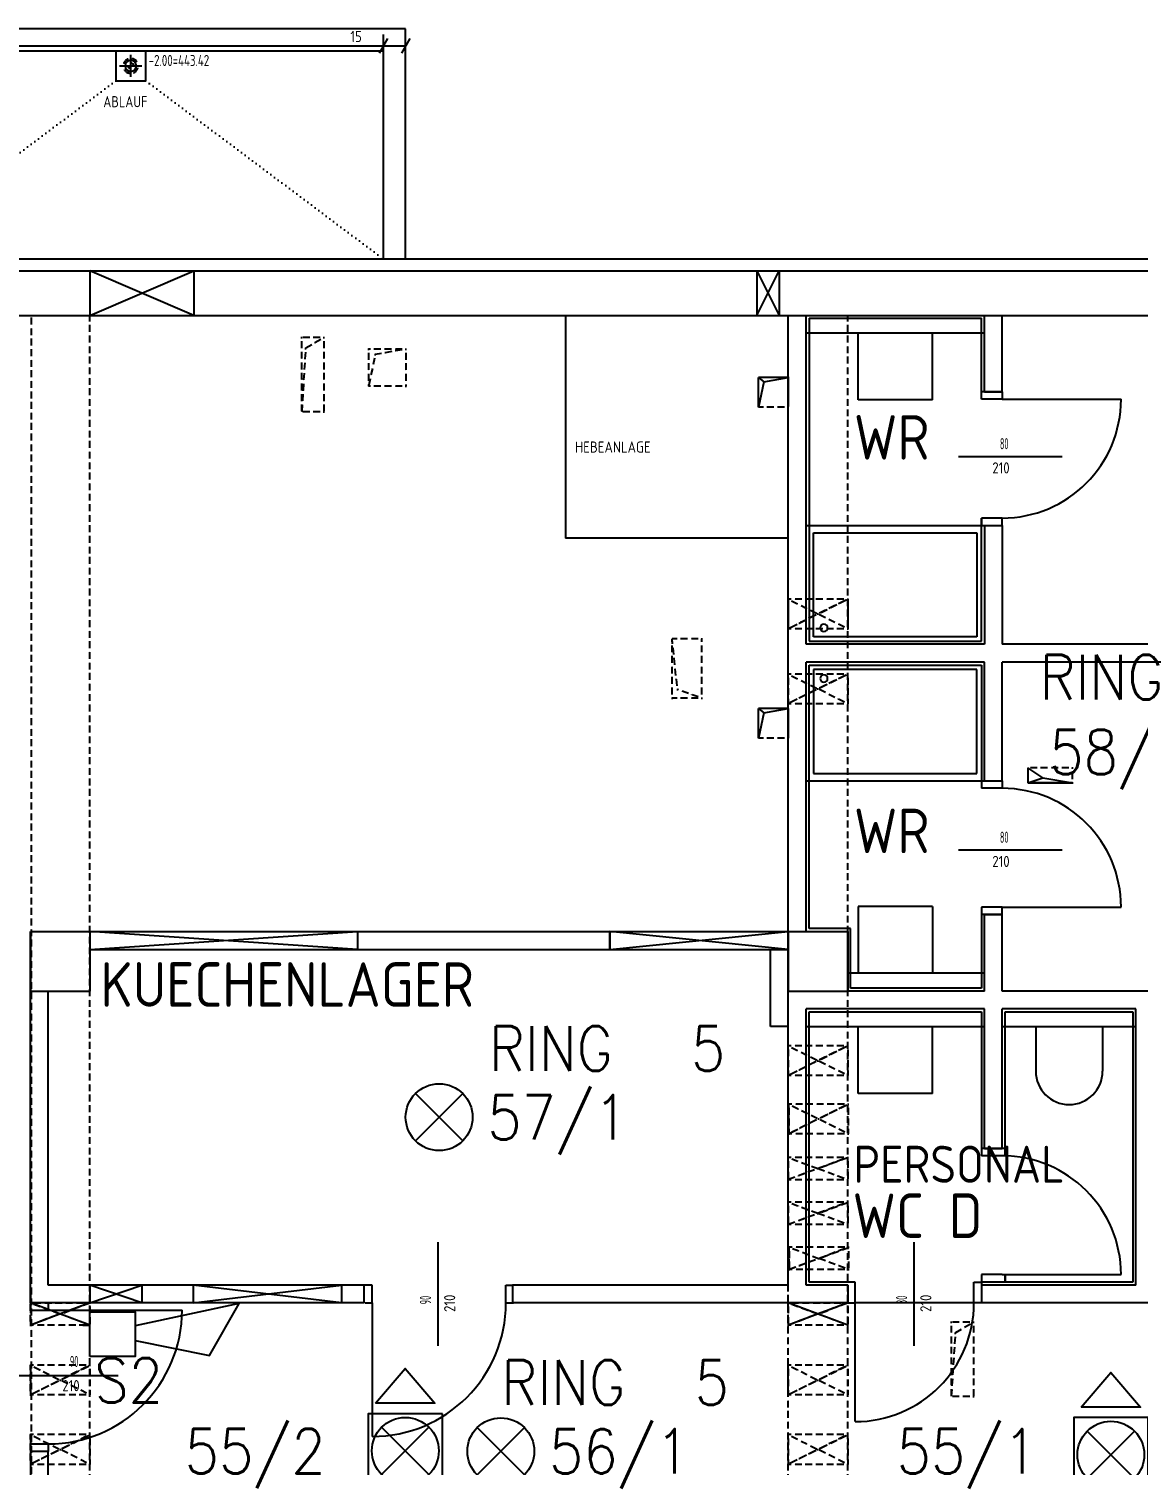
# Model space of a CAD drawing. Extents: x -386 to 10077, y -116 to 3208.
# Drawn here: x 2291 to 3038, y 2071 to 3038 of the extents above; entities that cross this region are included whole.
import ezdxf
from ezdxf.enums import TextEntityAlignment as Align

# ---------------------------------------------------------------- set-up
doc = ezdxf.new("R2010")
doc.units = 0
doc.header["$LTSCALE"] = 60
doc.linetypes.add('X1$0$ACHSE', pattern=[0.115, 0, -0.04, 0.075, 0])
doc.linetypes.add('X1$0$PUNKT_1MM', pattern=[0.05, 0, -0.05])
doc.layers.get('0').update_dxf_attribs({"linetype": 'CONTINUOUS'})
doc.layers.add('SECO-BRAND', color=240, linetype='CONTINUOUS')
doc.layers.add('SECO-BRAND_LOOP', color=81, linetype='CONTINUOUS')
doc.styles.add('ROMANS', font='romans.shx', dxfattribs={"width": 0.9})
doc.styles.add('SMALL', font='ISO.SHX', dxfattribs={"height": 12.5})

# ---------------------------------------------------------------- blocks, each defined once
blk = doc.blocks.new('SecoS-sirene')
blk.add_lwpolyline([(0.0438, 0.3066), (0.1438, 0.8066), (-0.2062, 1.0066), (-0.0562, 0.3066)])
blk.add_lwpolyline([(0.1504, 0), (-0.1504, 0), (-0.1504, 0.3057), (0.1504, 0.3057)], close=True)
at = {"style": 'ROMANS', "width": 0.9, "flags": 1}
for tag, p in [('PRODUKT_1', (-0.3444, 0.0224)), ('PRODUKT_2', (-0.3444, -0.4276)), ('TECHNIK', (-0.3444, -0.88)), ('SECOPOS', (-0.3444, -1.3417))]:
    blk.add_attdef(tag, text='', height=0.3, dxfattribs=at).set_placement(p, align=Align.RIGHT)
at = {"color": 81, "style": 'ROMANS', "width": 0.9}
for tag, p in [('MELDERNUMMER', (0.33, 0.0384)), ('LINE_1', (0.33, -0.41)), ('LINE_2', (0.33, -0.8615)), ('ZUSATZTEXT', (0.33, -1.3066))]:
    blk.add_attdef(tag, p, '', height=0.3, dxfattribs=at)
at = {"layer": 'SECO-BRAND_LOOP', "color": 7, "style": 'ROMANS', "width": 0.8}
for tag, p, flags in [('RING', (0.33, 0.4869), 9), ('RINGNUMMER', (1.2942, 0.4869), 1)]:
    blk.add_attdef(tag, p, '', height=0.3, dxfattribs=dict(at, flags=flags))
blk = doc.blocks.new('SecoS-opt')
for p, q in [((0.1591, 0.1591), (-0.1591, -0.1591)), ((-0.1591, 0.1591), (0.1591, -0.1591))]:
    blk.add_line(p, q)
blk.add_circle((0, 0), 0.225)
at = {"style": 'ROMANS', "width": 0.9, "flags": 1}
for tag, p in [('PRODUKT_1', (-0.3444, -0.147)), ('PRODUKT_2', (-0.3444, -0.597)), ('TECHNIK', (-0.3444, -1.0494)), ('SECOPOS', (-0.3444, -1.5111))]:
    blk.add_attdef(tag, text='', height=0.3, dxfattribs=at).set_placement(p, align=Align.RIGHT)
at = {"color": 81, "style": 'ROMANS', "width": 0.9}
for tag, p in [('MELDERNUMMER', (0.33, -0.131)), ('LINE_1', (0.33, -0.9894)), ('LINE_2', (0.33, -1.4409)), ('ZUSATZTEXT', (0.33, -1.886))]:
    blk.add_attdef(tag, p, '', height=0.3, dxfattribs=at)
at = {"layer": 'SECO-BRAND_LOOP', "color": 7, "style": 'ROMANS', "width": 0.8, "flags": 8}
blk.add_attdef('RING', (0.33, -0.5794), '', height=0.3, dxfattribs=at)
at = {"layer": 'SECO-BRAND_LOOP', "color": 7, "style": 'ROMANS', "width": 0.8}
blk.add_attdef('RINGNUMMER', (1.2942, -0.5794), '', height=0.3, dxfattribs=at)
blk = doc.blocks.new('SecoS-opt zwdi')
for p, q in [((0.1591, 0.1591), (-0.1591, -0.1591)), ((-0.1591, 0.1591), (0.1591, -0.1591))]:
    blk.add_line(p, q)
for points in [[(-0.2007, 0.3203), (-0.001, 0.5547), (0.1987, 0.3203)], [(0.25, 0.25), (-0.25, 0.25), (-0.25, -0.25), (0.25, -0.25)]]:
    blk.add_lwpolyline(points, close=True)
blk.add_circle((0, 0), 0.225)
at = {"style": 'ROMANS', "width": 0.9, "flags": 1}
for tag, p in [('PRODUKT_1', (-0.3444, -0.147)), ('PRODUKT_2', (-0.3444, -0.597)), ('TECHNIK', (-0.3444, -1.0494)), ('SECOPOS', (-0.3444, -1.5111))]:
    blk.add_attdef(tag, text='', height=0.3, dxfattribs=at).set_placement(p, align=Align.RIGHT)
at = {"color": 81, "style": 'ROMANS', "width": 0.9}
for tag, p in [('MELDERNUMMER', (0.33, -0.131)), ('LINE_1', (0.33, -0.5794)), ('LINE_2', (0.33, -1.0309)), ('ZUSATZTEXT', (0.33, -1.476))]:
    blk.add_attdef(tag, p, '', height=0.3, dxfattribs=at)
at = {"layer": 'SECO-BRAND_LOOP', "color": 7, "style": 'ROMANS', "width": 0.8, "flags": 8}
blk.add_attdef('RING', (0.33, 0.3174), '', height=0.3, dxfattribs=at)
at = {"layer": 'SECO-BRAND_LOOP', "color": 7, "style": 'ROMANS', "width": 0.8}
blk.add_attdef('RINGNUMMER', (1.2942, 0.3174), '', height=0.3, dxfattribs=at)

msp = doc.modelspace()

# ---------------------------------------------------------------- linework, layer by layer
at = {"color": 252, "linetype": 'Continuous'}
for p, q in [((2545, 3038), (1835, 3038)), ((2545, 2883), (2545, 3038)), ((2532.89, 3031.53), (2527.11, 3021.53)), ((2530, 3019.03), (2530, 3034.03)), ((2547.89, 3031.53), (2542.11, 3021.53)), ((2545, 3019.03), (2545, 3034.03)), ((1850, 3026.53), (2530, 3026.53)), ((2530, 3023), (1850, 3023)), ((2350, 3023), (2350, 3003)), ((2360, 3005.5), (2360, 3020.5)), ((2370, 3023), (2370, 3003)), ((2530, 3026.53), (2545, 3026.53)), ((2530, 2883), (2530, 3023)), ((2352.5, 3013), (2367.5, 3013)), ((2350, 3003), (2370, 3003)), ((1564.5, 2883), (3850.5, 2883)), ((1979.1, 2875), (2332.5, 2875)), ((2332.5, 2875), (2781.29, 2875)), ((2402.5, 2845), (2332.5, 2875)), ((2332.5, 2845), (2402.5, 2875)), ((2332.5, 2875), (2332.5, 2845)), ((2402.5, 2875), (2402.5, 2845)), ((2781.29, 2875), (3115, 2875)), ((2781.29, 2875), (2781.29, 2845)), ((2781.29, 2875), (2796.29, 2845)), ((2781.29, 2845), (2796.29, 2875)), ((2796.29, 2875), (2796.29, 2845)), ((1979.1, 2845), (2332.5, 2845)), ((2332.5, 2845), (2781.29, 2845)), ((2652.5, 2844.93), (2652.5, 2694.93)), ((2781.29, 2845), (3115, 2845)), ((2802.5, 2430), (2802.5, 2845)), ((2802.5, 2845), (2842.5, 2845)), ((2814.5, 2623.5), (2814.5, 2845)), ((2934.5, 2793.5), (2934.5, 2845)), ((2946.5, 2793.5), (2946.5, 2845)), ((2816.5, 2843), (2816.5, 2625.5)), ((2816.5, 2843), (2932.5, 2843)), ((2932.5, 2788.5), (2932.5, 2843)), ((2934.5, 2833), (2814.5, 2833)), ((2849.5, 2788), (2849.5, 2833)), ((2899.5, 2788), (2899.5, 2833)), ((2782.5, 2783.17), (2782.5, 2803.17)), ((2782.5, 2783.17), (2782.5, 2803.17)), ((2782.5, 2803.17), (2786.07, 2800.24)), ((2782.5, 2803.17), (2786.07, 2800.24)), ((2802.5, 2803.17), (2782.5, 2803.17)), ((2786.07, 2800.24), (2782.5, 2783.17)), ((2786.07, 2800.24), (2802.5, 2803.17)), ((2802.5, 2803.67), (2802.5, 2783.67)), ((2899.5, 2788), (2849.5, 2788)), ((2932.5, 2788.5), (2932.5, 2793.5)), ((2946.5, 2793.5), (2932.5, 2793.5)), ((2946.5, 2788.5), (2932.5, 2788.5)), ((2934.5, 2793.5), (2946.5, 2793.5)), ((2946.5, 2793.5), (2946.5, 2788.5)), ((2946.5, 2788.5), (3026.5, 2788.5)), ((2917.07, 2750), (2986.78, 2750)), ((2814.5, 2703.5), (2934.5, 2703.5)), ((2932.5, 2625.5), (2932.5, 2708.5)), ((2932.5, 2708.5), (2932.5, 2703.5)), ((2946.5, 2708.5), (2932.5, 2708.5)), ((2934.5, 2703.5), (2946.5, 2703.5)), ((2934.5, 2703.5), (2934.5, 2623.5)), ((2946.5, 2703.5), (2946.5, 2708.5)), ((2946.5, 2703.5), (2946.5, 2623.5)), ((2802.5, 2694.93), (2652.5, 2694.93)), ((2819.5, 2698.5), (2929.5, 2698.5)), ((2819.5, 2628.5), (2819.5, 2698.5)), ((2929.5, 2698.5), (2929.5, 2628.5)), ((2802.5, 2653.88), (2802.5, 2633.88)), ((2842.5, 2653.88), (2842.5, 2633.88)), ((2934.5, 2623.5), (2814.5, 2623.5)), ((2816.5, 2625.5), (2932.5, 2625.5)), ((2929.5, 2628.5), (2819.5, 2628.5)), ((3340.5, 2623.5), (2946.5, 2623.5)), ((2814.5, 2430), (2814.5, 2611.5)), ((2934.5, 2611.5), (2814.5, 2611.5)), ((2816.5, 2432), (2816.5, 2609.5)), ((2816.5, 2609.5), (2932.5, 2609.5)), ((2929.5, 2606.5), (2819.5, 2606.5)), ((2819.5, 2606.5), (2819.5, 2536.5)), ((2929.5, 2536.5), (2929.5, 2606.5)), ((2932.5, 2609.5), (2932.5, 2526.5)), ((2934.5, 2531.5), (2934.5, 2611.5)), ((3340.5, 2611.5), (2946.5, 2611.5)), ((2946.5, 2531.5), (2946.5, 2611.5)), ((2782.5, 2560.25), (2782.5, 2580.25)), ((2782.5, 2560.25), (2782.5, 2580.25)), ((2782.5, 2580.25), (2786.07, 2577.33)), ((2782.5, 2580.25), (2786.07, 2577.33)), ((2802.5, 2580.25), (2782.5, 2580.25)), ((2786.07, 2577.33), (2782.5, 2560.25)), ((2786.07, 2577.33), (2802.5, 2580.25)), ((2802.5, 2580.25), (2802.5, 2560.25)), ((2819.5, 2536.5), (2929.5, 2536.5)), ((2963.75, 2540.2), (2963.75, 2530.2)), ((2973.75, 2533.53), (2963.75, 2540.2)), ((2963.75, 2540.2), (2963.75, 2530.2)), ((2973.75, 2533.53), (2963.75, 2540.2)), ((2963.75, 2540.2), (2963.75, 2530.2)), ((2814.5, 2531.5), (2934.5, 2531.5)), ((2946.5, 2526.5), (2932.5, 2526.5)), ((2934.5, 2531.5), (2946.5, 2531.5)), ((2946.5, 2531.5), (2946.5, 2526.5)), ((2963.75, 2530.2), (2973.75, 2533.53)), ((2963.75, 2530.2), (2973.75, 2533.53)), ((2963.75, 2530.2), (2973.75, 2533.53)), ((2963.75, 2530.2), (2973.75, 2533.53)), ((2993.75, 2530.2), (2963.75, 2530.2)), ((2993.75, 2530.2), (2963.75, 2530.2)), ((2963.75, 2530.2), (2993.75, 2530.2)), ((2973.75, 2533.53), (2993.75, 2530.2)), ((2973.75, 2533.53), (2993.75, 2530.2)), ((2917.07, 2485), (2986.78, 2485)), ((2849.5, 2447), (2849.5, 2402)), ((2899.5, 2447), (2849.5, 2447)), ((2899.5, 2447), (2899.5, 2402)), ((2932.5, 2446.5), (2932.5, 2441.5)), ((2946.5, 2446.5), (2932.5, 2446.5)), ((2946.5, 2441.5), (2932.5, 2441.5)), ((2932.5, 2441.5), (2932.5, 2392)), ((2934.5, 2390), (2934.5, 2441.5)), ((2934.5, 2441.5), (2946.5, 2441.5)), ((2946.5, 2441.5), (2946.5, 2446.5)), ((2946.5, 2446.5), (3026.5, 2446.5)), ((2946.5, 2390), (2946.5, 2441.5)), ((2292.5, 2430), (2332.5, 2430)), ((2292.5, 2180), (2292.5, 2430)), ((2292.5, 2430), (2292.5, 2390)), ((2332.5, 2430), (2802.5, 2430)), ((2512.5, 2418), (2332.5, 2430)), ((2332.5, 2418), (2512.5, 2430)), ((2332.5, 2430), (2332.5, 2390)), ((2512.5, 2430), (2512.5, 2418)), ((2802.5, 2418), (2682.5, 2430)), ((2682.5, 2418), (2802.5, 2430)), ((2682.5, 2418), (2682.5, 2430)), ((2682.5, 2430), (2682.5, 2418)), ((2802.5, 2430), (2842.5, 2430)), ((2802.5, 2430), (2842.5, 2430)), ((2802.5, 2430), (2802.5, 2390)), ((2802.5, 2390), (2802.5, 2430)), ((2844.5, 2432), (2816.5, 2432)), ((2842.5, 2430), (2842.5, 2390)), ((2842.5, 2390), (2842.5, 2430)), ((2844.5, 2392), (2844.5, 2432)), ((2332.5, 2418), (2802.5, 2418)), ((2790.5, 2366), (2790.5, 2418)), ((2934.5, 2402), (2842.5, 2402)), ((2292.5, 2390), (2332.5, 2390)), ((2304.5, 2192), (2304.5, 2390)), ((2802.5, 2192), (2802.5, 2390)), ((2802.5, 2390), (2842.5, 2390)), ((2802.5, 2390), (2842.5, 2390)), ((2934.5, 2390), (2842.5, 2390)), ((2932.5, 2392), (2844.5, 2392)), ((3312.5, 2390), (2946.5, 2390)), ((3017.61, 2390), (3002.61, 2390)), ((2814.5, 2192), (2814.5, 2378)), ((2934.5, 2378), (2814.5, 2378)), ((2816.5, 2194), (2816.5, 2376)), ((2816.5, 2376), (2932.5, 2376)), ((2932.5, 2376), (2932.5, 2279)), ((2934.5, 2284), (2934.5, 2378)), ((3036.5, 2378), (2946.5, 2378)), ((2946.5, 2284), (2946.5, 2378)), ((2948.5, 2376), (3034.5, 2376)), ((2948.5, 2278.97), (2948.5, 2376)), ((3034.5, 2376), (3034.5, 2194)), ((3036.5, 2192), (3036.5, 2378)), ((2802.5, 2366), (2790.5, 2366)), ((2814.5, 2366), (2934.5, 2366)), ((2849.5, 2321), (2849.5, 2366)), ((2899.5, 2321), (2899.5, 2366)), ((2946.5, 2366), (3036.5, 2366)), ((2969.1, 2366), (2969.1, 2336)), ((3014.1, 2366), (3014.1, 2336)), ((2899.5, 2321), (2849.5, 2321)), ((2932.5, 2284), (2932.5, 2279)), ((2948.5, 2284), (2932.5, 2284)), ((2934.5, 2284), (2946.5, 2284)), ((2948.5, 2284), (2948.5, 2279)), ((2946.5, 2279), (2932.5, 2279)), ((2566.88, 2151.14), (2566.88, 2220.86)), ((2887.35, 2151.14), (2887.35, 2220.86)), ((2946.5, 2199), (2932.5, 2199)), ((2932.5, 2199), (2932.5, 2194)), ((2932.5, 2199), (2932.5, 2194)), ((2946.5, 2199), (3026.5, 2199)), ((2948.5, 2199), (2948.5, 2194)), ((2948.5, 2194), (2948.5, 2199)), ((2292.5, 2190), (2292.5, 2178)), ((2516.88, 2192), (2304.5, 2192)), ((2332.5, 2192), (2332.5, 2180)), ((2332.5, 2180), (2367.5, 2192)), ((2367.5, 2180), (2332.5, 2192)), ((2367.5, 2192), (2367.5, 2180)), ((2501.88, 2180), (2401.88, 2192)), ((2401.88, 2180), (2501.88, 2192)), ((2401.88, 2192), (2401.88, 2180)), ((2501.88, 2192), (2501.88, 2180)), ((2516.88, 2192), (2516.88, 2180)), ((2522.5, 2192), (2516.88, 2192)), ((2522.5, 2180), (2522.5, 2192)), ((2612.5, 2180), (2612.5, 2192)), ((2612.5, 2192), (2616.88, 2192)), ((2802.5, 2192), (2616.88, 2192)), ((2616.88, 2192), (2616.88, 2180)), ((2842.5, 2192), (2814.5, 2192)), ((2842.5, 2194), (2816.5, 2194)), ((2847.5, 2194), (2842.5, 2194)), ((2842.5, 2192), (2842.5, 2180)), ((2847.5, 2180), (2847.5, 2194)), ((2927.5, 2180), (2927.5, 2194)), ((2927.5, 2194), (2932.5, 2194)), ((3034.5, 2194), (2932.5, 2194)), ((2932.5, 2194), (2932.5, 2192)), ((3036.5, 2192), (2932.5, 2192)), ((2932.5, 2192), (2932.5, 2180)), ((2516.88, 2180), (2292.5, 2180)), ((2332.5, 2165), (2292.5, 2180)), ((2332.5, 2180), (2292.5, 2165)), ((2292.5, 2180), (2292.5, 2175)), ((2304.5, 2180), (2304.5, 2175)), ((2517.5, 2180), (2522.5, 2180)), ((2522.5, 2180), (2522.5, 2090)), ((2612.5, 2180), (2617.5, 2180)), ((2842.5, 2180), (2616.88, 2180)), ((2842.5, 2165), (2802.5, 2180)), ((2842.5, 2180), (2802.5, 2165)), ((2842.5, 2180), (2847.5, 2180)), ((2930, 2180), (2847.5, 2180)), ((2847.5, 2100), (2847.5, 2180)), ((2932.5, 2180), (2927.5, 2180)), ((3152.5, 2180), (2932.5, 2180)), ((2292.5, 2175), (2304.5, 2175)), ((2304.5, 2175), (2394.5, 2175)), ((2332.5, 2157.43), (2332.5, 2172.43)), ((2327.61, 2164.93), (2332.5, 2164.93)), ((2351.47, 2130.86), (2272.6, 2130.86)), ((2292.5, 2085), (2292.5, 2080)), ((2292.5, 2085), (2304.5, 2085)), ((2292.5, 2080), (2292.5, 1980)), ((2304.5, 2080), (2292.5, 2080)), ((2304.5, 2085), (2304.5, 2080)), ((2304.5, 1980), (2304.5, 2080))]:
    msp.add_line(p, q, dxfattribs=at)
at = {"color": 252, "linetype": 'X1$0$PUNKT_1MM'}
for p, q in [((2350, 3003), (2190, 2883)), ((2370, 3003), (2530, 2883))]:
    msp.add_line(p, q, dxfattribs=at)
at = {"color": 252, "linetype": 'X1$0$ACHSE'}
for p, q in [((2293.27, 1537), (2293.27, 2845)), ((2332.5, 1532), (2332.5, 2845)), ((2802.5, 1532), (2802.5, 2845)), ((2842.5, 1532), (2842.5, 2845)), ((2475, 2830), (2475, 2780)), ((2490, 2830), (2475, 2830)), ((2490, 2830), (2477.68, 2822.69)), ((2490, 2830), (2490, 2780)), ((2477.68, 2822.69), (2475, 2780)), ((2520.09, 2822.31), (2520.09, 2797.31)), ((2545.09, 2822.31), (2520.09, 2822.31)), ((2524.55, 2818.65), (2520.09, 2797.31)), ((2545.09, 2822.31), (2524.55, 2818.65)), ((2545.09, 2822.31), (2545.09, 2797.31)), ((2545.09, 2797.31), (2520.09, 2797.31)), ((2490, 2780), (2475, 2780)), ((2802.5, 2783.17), (2782.5, 2783.17)), ((2842.5, 2653.88), (2802.5, 2633.88)), ((2842.5, 2653.88), (2802.5, 2653.88)), ((2802.5, 2633.88), (2802.5, 2653.88)), ((2802.5, 2653.88), (2822.5, 2643.88)), ((2822.5, 2643.88), (2842.5, 2653.88)), ((2842.5, 2653.88), (2842.5, 2633.88)), ((2822.5, 2643.88), (2802.5, 2633.88)), ((2842.5, 2633.88), (2822.5, 2643.88)), ((2842.5, 2633.88), (2802.5, 2633.88)), ((2724.34, 2587.17), (2724.34, 2627.17)), ((2727.91, 2593.02), (2724.34, 2627.17)), ((2744.34, 2627.17), (2724.34, 2627.17)), ((2744.34, 2587.17), (2744.34, 2627.17)), ((2842.5, 2603.46), (2802.5, 2583.46)), ((2842.5, 2603.46), (2802.5, 2603.46)), ((2802.5, 2583.46), (2802.5, 2603.46)), ((2802.5, 2603.46), (2822.5, 2593.46)), ((2802.5, 2603.46), (2802.5, 2583.46)), ((2822.5, 2593.46), (2842.5, 2603.46)), ((2842.5, 2603.46), (2842.5, 2583.46)), ((2842.5, 2603.46), (2842.5, 2583.46)), ((2744.34, 2587.17), (2727.91, 2593.02)), ((2822.5, 2593.46), (2802.5, 2583.46)), ((2842.5, 2583.46), (2822.5, 2593.46)), ((2744.34, 2587.17), (2724.34, 2587.17)), ((2842.5, 2583.46), (2802.5, 2583.46)), ((2802.5, 2560.25), (2782.5, 2560.25)), ((2993.75, 2540.2), (2963.75, 2540.2)), ((2993.75, 2530.2), (2993.75, 2540.2)), ((2842.5, 2353.08), (2802.5, 2333.08)), ((2842.5, 2353.08), (2802.5, 2353.08)), ((2802.5, 2333.08), (2802.5, 2353.08)), ((2802.5, 2353.08), (2822.5, 2343.08)), ((2802.5, 2353.08), (2802.5, 2333.08)), ((2822.5, 2343.08), (2842.5, 2353.08)), ((2842.5, 2353.08), (2842.5, 2333.08)), ((2842.5, 2353.08), (2842.5, 2333.08)), ((2822.5, 2343.08), (2802.5, 2333.08)), ((2842.5, 2333.08), (2822.5, 2343.08)), ((2842.5, 2333.08), (2802.5, 2333.08)), ((2842.9, 2313.84), (2802.9, 2293.84)), ((2842.9, 2313.84), (2802.9, 2313.84)), ((2802.9, 2293.84), (2802.9, 2313.84)), ((2802.9, 2313.84), (2822.9, 2303.84)), ((2802.9, 2313.84), (2802.9, 2293.84)), ((2822.9, 2303.84), (2842.9, 2313.84)), ((2842.9, 2313.84), (2842.9, 2293.84)), ((2842.9, 2313.84), (2842.9, 2293.84)), ((2822.9, 2303.84), (2802.9, 2293.84)), ((2842.9, 2293.84), (2822.9, 2303.84)), ((2842.9, 2293.84), (2802.9, 2293.84)), ((2802.5, 2262.91), (2802.5, 2277.91)), ((2842.5, 2277.91), (2802.5, 2262.91)), ((2802.5, 2277.91), (2802.5, 2262.91)), ((2842.5, 2277.91), (2802.5, 2277.91)), ((2802.5, 2277.91), (2822.5, 2270.41)), ((2822.5, 2270.41), (2842.5, 2277.91)), ((2842.5, 2277.91), (2842.5, 2262.91)), ((2842.5, 2277.91), (2842.5, 2262.91)), ((2822.5, 2270.41), (2802.5, 2262.91)), ((2842.5, 2262.91), (2822.5, 2270.41)), ((2842.5, 2262.91), (2802.5, 2262.91)), ((2842.5, 2247.73), (2802.5, 2232.73)), ((2842.5, 2247.73), (2802.5, 2247.73)), ((2802.5, 2232.73), (2802.5, 2247.73)), ((2802.5, 2247.73), (2822.5, 2240.23)), ((2802.5, 2247.73), (2802.5, 2232.73)), ((2822.5, 2240.23), (2842.5, 2247.73)), ((2842.5, 2247.73), (2842.5, 2232.73)), ((2842.5, 2247.73), (2842.5, 2232.73)), ((2822.5, 2240.23), (2802.5, 2232.73)), ((2842.5, 2232.73), (2822.5, 2240.23)), ((2842.5, 2232.73), (2802.5, 2232.73)), ((2843.12, 2217.4), (2803.12, 2202.4)), ((2843.12, 2217.4), (2803.12, 2217.4)), ((2803.12, 2202.4), (2803.12, 2217.4)), ((2803.12, 2217.4), (2823.12, 2209.9)), ((2803.12, 2217.4), (2803.12, 2202.4)), ((2823.12, 2209.9), (2843.12, 2217.4)), ((2843.12, 2217.4), (2843.12, 2202.4)), ((2843.12, 2217.4), (2843.12, 2202.4)), ((2823.12, 2209.9), (2803.12, 2202.4)), ((2843.12, 2202.4), (2823.12, 2209.9)), ((2843.12, 2202.4), (2803.12, 2202.4)), ((2292.5, 2180), (2332.5, 2180)), ((2332.5, 2180), (2292.5, 2165)), ((2332.5, 2180), (2292.5, 2180)), ((2292.5, 2165), (2292.5, 2180)), ((2292.5, 2165), (2292.5, 2180)), ((2292.5, 2180), (2312.5, 2172.5)), ((2292.5, 2180), (2292.5, 2165)), ((2312.5, 2172.5), (2332.5, 2180)), ((2332.5, 2180), (2332.5, 2165)), ((2332.5, 2180), (2332.5, 2165)), ((2332.5, 2180), (2332.5, 2165)), ((2802.5, 2180), (2842.5, 2180)), ((2842.5, 2180), (2802.5, 2165)), ((2842.5, 2180), (2802.5, 2180)), ((2802.5, 2165), (2802.5, 2180)), ((2802.5, 2165), (2802.5, 2180)), ((2802.5, 2180), (2822.5, 2172.5)), ((2802.5, 2180), (2802.5, 2165)), ((2822.5, 2172.5), (2842.5, 2180)), ((2842.5, 2180), (2842.5, 2165)), ((2842.5, 2180), (2842.5, 2165)), ((2842.5, 2180), (2842.5, 2165)), ((2312.5, 2172.5), (2292.5, 2165)), ((2332.5, 2165), (2312.5, 2172.5)), ((2822.5, 2172.5), (2802.5, 2165)), ((2842.5, 2165), (2822.5, 2172.5)), ((2927.25, 2167), (2912.25, 2167)), ((2912.25, 2167), (2912.25, 2117)), ((2927.25, 2167), (2914.93, 2159.69)), ((2927.25, 2167), (2927.25, 2117)), ((2332.5, 2165), (2292.5, 2165)), ((2332.5, 2165), (2292.5, 2165)), ((2842.5, 2165), (2802.5, 2165)), ((2842.5, 2165), (2802.5, 2165)), ((2914.93, 2159.69), (2912.25, 2117)), ((2332.53, 2137.97), (2292.53, 2117.97)), ((2332.53, 2137.97), (2292.53, 2137.97)), ((2292.53, 2117.97), (2292.53, 2137.97)), ((2292.53, 2137.97), (2312.53, 2127.97)), ((2292.53, 2137.97), (2292.53, 2117.97)), ((2312.53, 2127.97), (2332.53, 2137.97)), ((2332.53, 2137.97), (2332.53, 2117.97)), ((2332.53, 2137.97), (2332.53, 2117.97)), ((2842.5, 2137.97), (2802.5, 2117.97)), ((2842.5, 2137.97), (2802.5, 2137.97)), ((2802.5, 2117.97), (2802.5, 2137.97)), ((2802.5, 2137.97), (2822.5, 2127.97)), ((2802.5, 2137.97), (2802.5, 2117.97)), ((2822.5, 2127.97), (2842.5, 2137.97)), ((2842.5, 2137.97), (2842.5, 2117.97)), ((2842.5, 2137.97), (2842.5, 2117.97)), ((2312.53, 2127.97), (2292.53, 2117.97)), ((2332.53, 2117.97), (2312.53, 2127.97)), ((2822.5, 2127.97), (2802.5, 2117.97)), ((2842.5, 2117.97), (2822.5, 2127.97)), ((2332.53, 2117.97), (2292.53, 2117.97)), ((2842.5, 2117.97), (2802.5, 2117.97)), ((2927.25, 2117), (2912.25, 2117)), ((2332.53, 2091.26), (2292.53, 2071.26)), ((2332.53, 2091.26), (2292.53, 2091.26)), ((2292.53, 2071.26), (2292.53, 2091.26)), ((2292.53, 2091.26), (2312.53, 2081.26)), ((2292.53, 2091.26), (2292.53, 2071.26)), ((2312.53, 2081.26), (2332.53, 2091.26)), ((2332.53, 2091.26), (2332.53, 2071.26)), ((2332.53, 2091.26), (2332.53, 2071.26)), ((2842.5, 2091.26), (2802.5, 2071.26)), ((2842.5, 2091.26), (2802.5, 2091.26)), ((2802.5, 2071.26), (2802.5, 2091.26)), ((2802.5, 2091.26), (2822.5, 2081.26)), ((2802.5, 2091.26), (2802.5, 2071.26)), ((2822.5, 2081.26), (2842.5, 2091.26)), ((2842.5, 2091.26), (2842.5, 2071.26)), ((2842.5, 2091.26), (2842.5, 2071.26)), ((2312.53, 2081.26), (2292.53, 2071.26)), ((2332.53, 2071.26), (2312.53, 2081.26)), ((2822.5, 2081.26), (2802.5, 2071.26)), ((2842.5, 2071.26), (2822.5, 2081.26)), ((2332.53, 2071.26), (2292.53, 2071.26)), ((2842.5, 2071.26), (2802.5, 2071.26))]:
    msp.add_line(p, q, dxfattribs=at)
for start, end in [(0, 180), (180, 0)]:
    msp.add_arc((2360, 3013), 5, start, end, dxfattribs=at)
at = {"color": 252, "linetype": 'Continuous'}
for centre, radius, start, end in [((2360, 3013), 3.75, 0, 180), ((2360, 3013), 3.75, 180, 0), ((2360, 3013), 1.88, 180, 270), ((2360, 3013), 1.88, 0, 90), ((2946.5, 2788.5), 80, 270, 0), ((2826.52, 2634.57), 2.5, 0, 180), ((2826.52, 2634.57), 2.5, 180, 0), ((2826.52, 2600.43), 2.5, 0, 180), ((2826.52, 2600.43), 2.5, 180, 0), ((2946.5, 2446.5), 80, 0, 90), ((2991.6, 2336), 22.5, 180, 0), ((2946.5, 2199), 80, 0, 90), ((2522.5, 2180), 90, 270, 0), ((2847.5, 2180), 80, 270, 0), ((2304.5, 2175), 90, 270, 0)]:
    msp.add_arc(centre, radius, start, end, dxfattribs=at)

# ---------------------------------------------------------------- block references
at = {"layer": 'SECO-BRAND'}
ref = msp.add_blockref('SecoS-opt', (3112.04, 2503.02), dxfattribs=dict(at, xscale=100, yscale=100, zscale=100))
ref.add_attrib('MELDERNUMMER', '58/3E', (2978.22, 2535.91), dxfattribs={"layer": '0', "color": 81, "height": 30, "style": 'ROMANS', "width": 0.9})
ref.add_attrib('RINGNUMMER', '5', (3096.68, 2586.34), dxfattribs={"layer": 'SECO-BRAND_LOOP', "color": 7, "height": 30, "style": 'ROMANS', "width": 0.9})
ref.add_attrib('RING', 'RING', (2971.64, 2586.34), dxfattribs={"layer": 'SECO-BRAND_LOOP', "color": 7, "height": 30, "style": 'ROMANS', "width": 0.9, "flags": 8})
ref = msp.add_blockref('SecoS-opt', (2567.5, 2305, 280), dxfattribs=dict(at, xscale=100, yscale=100, zscale=100))
ref.add_attrib('MELDERNUMMER', '57/1', (2599.98, 2289.93, -27720), dxfattribs={"layer": '0', "color": 81, "height": 30, "style": 'ROMANS', "width": 0.9})
ref.add_attrib('RINGNUMMER', '5', (2737.09, 2336.26, -27720), dxfattribs={"layer": 'SECO-BRAND_LOOP', "color": 7, "height": 30, "style": 'ROMANS', "width": 0.9})
ref.add_attrib('RING', 'RING', (2601.09, 2336.26, -27720), dxfattribs={"layer": 'SECO-BRAND_LOOP', "color": 7, "height": 30, "style": 'ROMANS', "width": 0.9, "flags": 8})
ref = msp.add_blockref('SecoS-sirene', (2332.33, 2158.94), dxfattribs=dict(at, xscale=100, yscale=100, zscale=100, rotation=270))
ref.add_attrib('MELDERNUMMER', 'S2', (2335.36, 2112.79), dxfattribs={"layer": '0', "color": 81, "height": 30, "style": 'ROMANS', "width": 0.9})
ref = msp.add_blockref('SecoS-opt', (2609.02, 2080.06, 280), dxfattribs=dict(at, xscale=100, yscale=100, zscale=100))
ref.add_attrib('MELDERNUMMER', '56/1', (2641.5, 2064.99, -27720), dxfattribs={"layer": '0', "color": 81, "height": 30, "style": 'ROMANS', "width": 0.9})
ref.add_attrib('RINGNUMMER', '5', (2739.42, 2111.32, -27720), dxfattribs={"layer": 'SECO-BRAND_LOOP', "color": 7, "height": 30, "style": 'ROMANS', "width": 0.9})
ref.add_attrib('RING', 'RING', (2609.42, 2111.32, -27720), dxfattribs={"layer": 'SECO-BRAND_LOOP', "color": 7, "height": 30, "style": 'ROMANS', "width": 0.9, "flags": 8})
ref = msp.add_blockref('SecoS-opt zwdi', (2544.76, 2080.36, 280), dxfattribs=dict(at, xscale=100, yscale=100, zscale=100))
ref.add_attrib('MELDERNUMMER', '55/2', (2396.3, 2065.15, -27720), dxfattribs={"layer": '0', "color": 81, "height": 30, "style": 'ROMANS', "width": 0.9})
ref.add_attrib('RINGNUMMER', '5', (2490.8, 2020.33, -27720), dxfattribs={"layer": 'SECO-BRAND_LOOP', "color": 7, "height": 30, "style": 'ROMANS', "width": 0.9})
ref.add_attrib('RING', 'RING', (2367.3, 2020.33, -27720), dxfattribs={"layer": 'SECO-BRAND_LOOP', "color": 7, "height": 30, "style": 'ROMANS', "width": 0.9, "flags": 8})
ref = msp.add_blockref('SecoS-opt zwdi', (3019.66, 2077.73, 280), dxfattribs=dict(at, xscale=100, yscale=100, zscale=100))
ref.add_attrib('MELDERNUMMER', '55/1', (2875.39, 2065.07, -27720), dxfattribs={"layer": '0', "color": 81, "height": 30, "style": 'ROMANS', "width": 0.9})
ref.add_attrib('RINGNUMMER', '5', (2999.44, 2015.28, -27720), dxfattribs={"layer": 'SECO-BRAND_LOOP', "color": 7, "height": 30, "style": 'ROMANS', "width": 0.9})
ref.add_attrib('RING', 'RING', (2876.33, 2016.21, -27720), dxfattribs={"layer": 'SECO-BRAND_LOOP', "color": 7, "height": 30, "style": 'ROMANS', "width": 0.9, "flags": 8})

# ---------------------------------------------------------------- texts
at = {"color": 252, "style": 'SMALL'}
for s, width, p in [('15', 0.925715, (2507.82, 3029.03)), ('-2.00=443.42', 0.790784, (2372.06, 3012.89))]:
    msp.add_text(s, height=7.5, dxfattribs=dict(at, width=width)).set_placement(p)
for s, height, width, p in [('ABLAUF', 7.5, 0.890476, (2341.5, 2992.63)), ('WR', 30, 0.974026, (2846.68, 2777.86)), ('HEBEANLAGE', 7.5, 0.931429, (2659.05, 2760.06)), ('  80', 7.5, 0.596273, (2939.84, 2762.3)), ('210', 7.5, 0.925715, (2939.84, 2746.01)), ('WR', 30, 0.974026, (2846.68, 2512.86)), ('  80', 7.5, 0.596273, (2939.84, 2497.3)), ('210', 7.5, 0.925715, (2939.84, 2481.01)), ('KUECHENLAGER', 30, 0.974026, (2339.59, 2409.36)), ('PERSONAL', 25, 0.974026, (2846.36, 2285.85)), ('WC D', 30, 0.974026, (2845.74, 2253.72)), ('  90', 7.5, 0.596273, (2313.91, 2144.29)), ('210', 7.5, 0.925715, (2313.91, 2128))]:
    msp.add_text(s, height=height, dxfattribs=dict(at, width=width)).set_placement(p, align=Align.TOP_LEFT)
for s, width, p in [('  90', 0.596273, (2554.58, 2173.91)), ('210', 0.925715, (2570.87, 2173.91)), ('  80', 0.596273, (2875.06, 2173.91)), ('210', 0.925715, (2891.34, 2173.91))]:
    msp.add_text(s, height=7.5, rotation=90, dxfattribs=dict(at, width=width)).set_placement(p, align=Align.TOP_LEFT)

doc.saveas('drawing.dxf')
